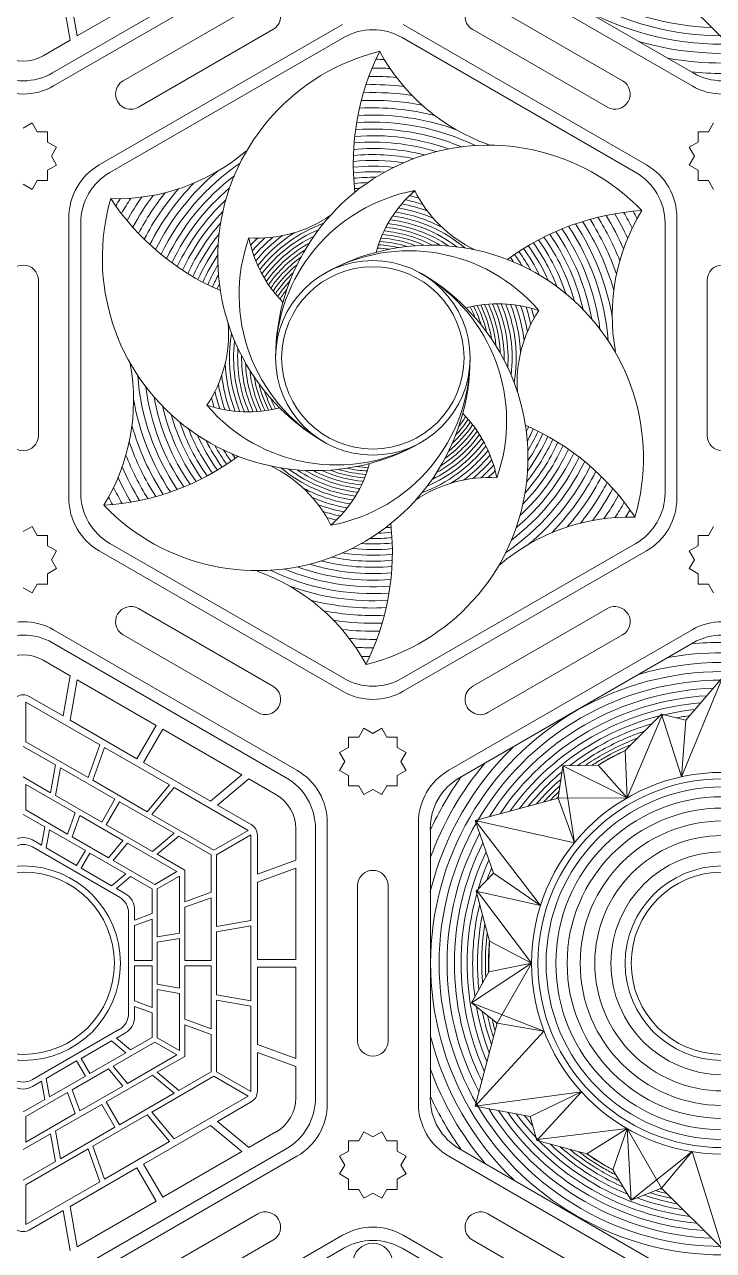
# Model space of a CAD drawing. Header units: millimetres. Extents: x -13 to 887, y 0 to 600.
# Drawn here: x 224 to 309, y 139.9 to 291.1 of the extents above; entities that cross this region are included whole.
import ezdxf

# ---------------------------------------------------------------- set-up
doc = ezdxf.new("R2010")
doc.units = ezdxf.units.MM
for name, color, linetype, lineweight, true_color in [('Cut_First', 1, 'Continuous', 20, 0xff0000), ('Cut_Second', 1, 'Continuous', 20, 0xff0000), ('Vector Engrave', 5, 'Continuous', 0, 0x0000ff)]:
    doc.layers.add(name, color=color, linetype=linetype, lineweight=lineweight, true_color=true_color)

msp = doc.modelspace()

# ---------------------------------------------------------------- linework, layer by layer
at = {"layer": 'Cut_First'}
for p, q in [((227.62, 283.56), (257.62, 300.88)), ((276.37, 300.88), (306.38, 283.56)), ((263.25, 291.14), (233.25, 273.82)), ((300.75, 273.82), (270.75, 291.14)), ((229.5, 267.32), (229.5, 232.68)), ((304.5, 232.68), (304.5, 267.32)), ((233.25, 226.18), (263.25, 208.86)), ((270.75, 208.86), (300.75, 226.18)), ((257.62, 199.12), (227.62, 216.44)), ((306.38, 216.44), (276.37, 199.12)), ((261.38, 157.98), (261.38, 192.63)), ((272.62, 192.63), (272.62, 157.98)), ((227.62, 134.17), (257.62, 151.49)), ((276.37, 151.49), (306.38, 134.17)), ((263.25, 141.75), (233.25, 124.43)), ((300.75, 124.43), (270.75, 141.75))]:
    msp.add_line(p, q, dxfattribs=at)
for centre in [(267, 250), (223.87, 175.31), (310.12, 175.31)]:
    msp.add_circle(centre, 11.25, dxfattribs=at)
for centre, start, end in [((223.87, 290.05), 240, 300), ((310.12, 290.05), 240, 300), ((237, 267.32), 120, 180), ((297, 267.32), 0, 60), ((237, 232.68), 180, 240), ((297, 232.68), 300, 0), ((223.87, 209.95), 60, 120), ((310.12, 209.95), 60, 120), ((267, 215.36), 240, 300), ((253.88, 192.63), 0, 60), ((280.12, 192.63), 120, 180), ((253.88, 157.98), 300, 0), ((280.12, 157.98), 180, 240), ((267, 135.25), 60, 120)]:
    msp.add_arc(centre, 7.5, start, end, dxfattribs=at)
at = {"layer": 'Cut_Second'}
for p, q in [((236.2, 284.18), (252.8, 293.76)), ((281.2, 293.76), (297.8, 284.18)), ((254.68, 290.52), (238.07, 280.93)), ((295.93, 280.93), (279.32, 290.52)), ((224.97, 279), (223.87, 278.36)), ((225.61, 277.9), (224.97, 279)), ((309.03, 279), (308.39, 277.9)), ((226.88, 277.9), (225.61, 277.9)), ((226.88, 276.63), (226.88, 277.9)), ((308.39, 277.9), (307.12, 277.9)), ((307.12, 277.9), (307.12, 276.63)), ((227.97, 276), (226.88, 276.63)), ((227.34, 274.9), (227.97, 276)), ((307.12, 276.63), (306.03, 276)), ((306.03, 276), (306.66, 274.9)), ((226.88, 273.17), (227.97, 273.8)), ((227.97, 273.8), (227.34, 274.9)), ((306.66, 274.9), (306.03, 273.8)), ((306.03, 273.8), (307.12, 273.17)), ((226.88, 271.9), (226.88, 273.17)), ((307.12, 273.17), (307.12, 271.9)), ((223.87, 271.43), (224.97, 270.8)), ((224.97, 270.8), (225.61, 271.9)), ((225.61, 271.9), (226.88, 271.9)), ((307.12, 271.9), (308.39, 271.9)), ((308.39, 271.9), (309.03, 270.8)), ((225.75, 259.58), (225.75, 240.42)), ((308.25, 240.42), (308.25, 259.58)), ((224.97, 229.2), (223.87, 228.57)), ((225.61, 228.1), (224.97, 229.2)), ((309.03, 229.2), (308.39, 228.1)), ((226.88, 228.1), (225.61, 228.1)), ((226.88, 226.83), (226.88, 228.1)), ((308.39, 228.1), (307.12, 228.1)), ((307.12, 228.1), (307.12, 226.83)), ((227.97, 226.2), (226.88, 226.83)), ((227.34, 225.1), (227.97, 226.2)), ((307.12, 226.83), (306.03, 226.2)), ((306.03, 226.2), (306.66, 225.1)), ((226.88, 223.37), (227.97, 224)), ((227.97, 224), (227.34, 225.1)), ((306.66, 225.1), (306.03, 224)), ((306.03, 224), (307.12, 223.37)), ((226.88, 222.1), (226.88, 223.37)), ((307.12, 223.37), (307.12, 222.1)), ((223.87, 221.64), (224.97, 221)), ((224.97, 221), (225.61, 222.1)), ((225.61, 222.1), (226.88, 222.1)), ((307.12, 222.1), (308.39, 222.1)), ((308.39, 222.1), (309.03, 221)), ((238.07, 219.07), (254.68, 209.48)), ((279.32, 209.48), (295.93, 219.07)), ((252.8, 206.24), (236.2, 215.82)), ((297.8, 215.82), (281.2, 206.24)), ((265.9, 204.3), (265.27, 203.2)), ((267, 203.67), (265.9, 204.3)), ((268.1, 204.3), (267, 203.67)), ((268.73, 203.2), (268.1, 204.3)), ((265.27, 203.2), (264, 203.2)), ((264, 203.2), (264, 201.94)), ((270, 203.2), (268.73, 203.2)), ((270, 201.94), (270, 203.2)), ((264, 201.94), (262.9, 201.3)), ((262.9, 201.3), (263.54, 200.2)), ((271.1, 201.3), (270, 201.94)), ((270.46, 200.2), (271.1, 201.3)), ((263.54, 200.2), (262.9, 199.11)), ((271.1, 199.11), (270.46, 200.2)), ((262.9, 199.11), (264, 198.47)), ((264, 198.47), (264, 197.2)), ((270, 198.47), (271.1, 199.11)), ((270, 197.2), (270, 198.47)), ((264, 197.2), (265.27, 197.2)), ((265.27, 197.2), (265.9, 196.11)), ((265.9, 196.11), (267, 196.74)), ((267, 196.74), (268.1, 196.11)), ((268.1, 196.11), (268.73, 197.2)), ((268.73, 197.2), (270, 197.2)), ((265.12, 165.72), (265.12, 184.89)), ((268.88, 184.89), (268.88, 165.72)), ((265.9, 154.51), (265.27, 153.41)), ((267, 153.87), (265.9, 154.51)), ((268.1, 154.51), (267, 153.87)), ((268.73, 153.41), (268.1, 154.51)), ((265.27, 153.41), (264, 153.41)), ((264, 153.41), (264, 152.14)), ((270, 153.41), (268.73, 153.41)), ((270, 152.14), (270, 153.41)), ((264, 152.14), (262.9, 151.51)), ((262.9, 151.51), (263.54, 150.41)), ((271.1, 151.51), (270, 152.14)), ((270.46, 150.41), (271.1, 151.51)), ((263.54, 150.41), (262.9, 149.31)), ((271.1, 149.31), (270.46, 150.41)), ((262.9, 149.31), (264, 148.68)), ((264, 148.68), (264, 147.41)), ((270, 148.68), (271.1, 149.31)), ((270, 147.41), (270, 148.68)), ((264, 147.41), (265.27, 147.41)), ((265.27, 147.41), (265.9, 146.31)), ((265.9, 146.31), (267, 146.94)), ((267, 146.94), (268.1, 146.31)), ((268.1, 146.31), (268.73, 147.41)), ((268.73, 147.41), (270, 147.41)), ((236.2, 134.79), (252.8, 144.37)), ((281.2, 144.37), (297.8, 134.79)), ((254.68, 141.13), (238.07, 131.54)), ((295.93, 131.54), (279.32, 141.13))]:
    msp.add_line(p, q, dxfattribs=at)
for centre, start, end in [((253.74, 292.14), 300, 120), ((280.26, 292.14), 60, 240), ((237.14, 282.56), 120, 300), ((296.86, 282.56), 240, 60), ((223.87, 259.58), 0, 180), ((310.12, 259.58), 0, 180), ((223.87, 240.42), 180, 0), ((310.12, 240.42), 180, 0), ((237.14, 217.44), 60, 240), ((296.86, 217.44), 300, 120), ((253.74, 207.86), 240, 60), ((280.26, 207.86), 120, 300), ((267, 184.89), 0, 180), ((267, 165.72), 180, 0), ((253.74, 142.75), 300, 120), ((280.26, 142.75), 60, 240)]:
    msp.add_arc(centre, 1.88, start, end, dxfattribs=at)
at = {"layer": 'Vector Engrave'}
for p, q in [((256.31, 301.81), (227.48, 285.16)), ((306.52, 285.16), (277.69, 301.81)), ((310.12, 289.44), (302.62, 296.94)), ((230.52, 289.72), (240.27, 295.35)), ((228.78, 294.18), (229.65, 289.22)), ((229.65, 294.68), (230.52, 289.72)), ((226.31, 287.29), (229.65, 289.22)), ((234.56, 272.89), (263.4, 289.53)), ((270.6, 289.53), (299.44, 272.89)), ((230.96, 233.35), (230.96, 266.65)), ((303.04, 266.65), (303.04, 233.35)), ((263.4, 210.47), (234.56, 227.11)), ((299.44, 227.11), (270.6, 210.47)), ((227.48, 214.84), (256.31, 198.19)), ((277.69, 198.19), (306.52, 214.84)), ((229.65, 210.78), (226.31, 212.71)), ((228.78, 205.82), (229.65, 210.78)), ((229.65, 205.32), (230.52, 210.28)), ((240.27, 204.65), (230.52, 210.28)), ((310.12, 210.56), (305.09, 198.31)), ((310.12, 210.56), (305.62, 205.31)), ((233.34, 202.26), (224.2, 207.54)), ((224.2, 202.64), (224.2, 207.54)), ((228.78, 205.82), (224.62, 208.22)), ((302.62, 206.06), (298.12, 201.56)), ((302.67, 205.9), (298.35, 195.7)), ((305.62, 205.31), (302.62, 206.06)), ((305.09, 198.31), (302.62, 206.06)), ((237.9, 200.55), (229.65, 205.32)), ((237.9, 200.55), (240.27, 204.65)), ((305.62, 205.31), (305.09, 198.31)), ((238.72, 200.08), (241.09, 204.18)), ((250.84, 198.55), (241.09, 204.18)), ((227.86, 199.77), (223.87, 202.07)), ((231.87, 198.21), (224.2, 202.64)), ((231.87, 198.21), (233.34, 202.26)), ((232.44, 197.88), (233.91, 201.93)), ((241.92, 197.31), (233.91, 201.93)), ((298.12, 201.56), (295.71, 200.28)), ((298.12, 201.56), (298.35, 195.7)), ((227.25, 196.35), (227.86, 199.77)), ((246.98, 195.31), (238.72, 200.08)), ((290.42, 199.67), (294.79, 199.75)), ((294.79, 199.75), (295.71, 200.28)), ((294.79, 199.75), (298.35, 195.7)), ((227.25, 196.35), (223.87, 198.3)), ((227.86, 196), (228.46, 199.43)), ((235.18, 195.54), (228.46, 199.43)), ((246.98, 195.31), (250.84, 198.55)), ((289.84, 195.68), (290.42, 199.67)), ((290.42, 199.67), (291.86, 190.18)), ((298.35, 195.7), (290.42, 199.67)), ((230.28, 193.85), (224.19, 197.37)), ((224.19, 194.22), (224.19, 197.37)), ((239.14, 194.01), (232.44, 197.88)), ((239.14, 194.01), (241.92, 197.31)), ((239.72, 193.68), (242.49, 196.98)), ((251.63, 191.7), (242.49, 196.98)), ((247.85, 194.81), (251.71, 198.05)), ((255.05, 196.12), (251.71, 198.05)), ((233.55, 192.72), (227.86, 196)), ((233.55, 192.72), (235.18, 195.54)), ((234.12, 192.39), (235.75, 195.22)), ((242.47, 191.34), (235.75, 195.22)), ((279.6, 192.93), (289.84, 195.68)), ((289.84, 195.68), (298.35, 195.7)), ((291.86, 190.18), (289.84, 195.68)), ((223.87, 193.65), (226.52, 192.12)), ((229.33, 191.25), (224.19, 194.22)), ((229.33, 191.25), (230.28, 193.85)), ((247.38, 189.25), (239.72, 193.68)), ((252, 192.41), (247.85, 194.81)), ((226.12, 189.87), (226.52, 192.12)), ((229.9, 190.92), (230.85, 193.52)), ((236.16, 190.45), (230.85, 193.52)), ((239.81, 189.1), (234.12, 192.39)), ((279.6, 192.93), (281.89, 186.41)), ((279.6, 192.93), (291.86, 190.18)), ((279.6, 192.93), (287.68, 182.45)), ((226.71, 189.53), (227.1, 191.79)), ((231.54, 189.23), (227.1, 191.79)), ((234.38, 188.33), (229.9, 190.92)), ((239.81, 189.1), (242.47, 191.34)), ((240.41, 188.75), (243.07, 190.99)), ((247.06, 188.69), (243.07, 190.99)), ((247.38, 189.25), (251.63, 191.7)), ((247.71, 188.69), (251.95, 191.14)), ((251.95, 180.59), (251.95, 191.14)), ((252.75, 186.32), (252.75, 191.11)), ((257.49, 188.04), (257.49, 191.9)), ((259.91, 191.95), (259.91, 158.66)), ((274.09, 158.66), (274.09, 191.95)), ((226.12, 189.87), (225, 190.52)), ((235.74, 183.45), (225, 189.66)), ((230.46, 187.36), (226.71, 189.53)), ((230.46, 187.36), (231.54, 189.23)), ((234.38, 188.33), (236.16, 190.45)), ((234.95, 188), (236.73, 190.13)), ((242.83, 186.61), (236.73, 190.13)), ((231.02, 187.04), (232.1, 188.9)), ((236.53, 186.34), (232.1, 188.9)), ((240.1, 185.03), (234.95, 188)), ((243.79, 186.8), (240.41, 188.75)), ((247.06, 184.09), (247.06, 188.69)), ((247.71, 179.84), (247.71, 188.69)), ((252.75, 186.32), (257.49, 188.04)), ((234.78, 184.87), (231.02, 187.04)), ((234.78, 184.87), (236.53, 186.34)), ((240.1, 185.03), (242.83, 186.61)), ((240.41, 184.49), (243.14, 186.07)), ((243.14, 179.03), (243.14, 186.07)), ((243.79, 182.9), (243.79, 186.8)), ((252.75, 185.31), (257.49, 187.04)), ((257.49, 175.78), (257.49, 187.04)), ((281.89, 186.41), (279.74, 184.19)), ((281.89, 186.41), (287.68, 182.45)), ((235.37, 184.53), (237.12, 186)), ((239.76, 184.48), (237.12, 186)), ((252.75, 175.78), (252.75, 185.31)), ((236.48, 183.88), (235.37, 184.53)), ((239.76, 184.48), (239.76, 181.43)), ((240.41, 178.55), (240.41, 184.49)), ((243.79, 182.9), (247.06, 184.09)), ((243.79, 182.21), (247.06, 183.4)), ((247.06, 175.63), (247.06, 183.4)), ((279.74, 184.19), (281.39, 178.04)), ((287.68, 182.45), (279.74, 184.19)), ((279.9, 184.15), (286.57, 175.31)), ((237.61, 180.64), (237.61, 181.94)), ((243.79, 175.63), (243.79, 182.21)), ((236.87, 169.1), (236.87, 181.51)), ((237.61, 180.64), (239.76, 181.43)), ((237.61, 179.96), (239.76, 180.75)), ((239.76, 175.63), (239.76, 180.75)), ((247.71, 179.84), (251.95, 180.59)), ((237.61, 175.63), (237.61, 179.96)), ((240.41, 178.55), (243.14, 179.03)), ((247.71, 179.18), (251.95, 179.93)), ((247.71, 171.43), (247.71, 179.18)), ((251.95, 170.69), (251.95, 179.93)), ((240.41, 177.89), (243.14, 178.37)), ((240.41, 172.72), (240.41, 177.89)), ((243.14, 172.24), (243.14, 178.37)), ((281.39, 178.04), (281.29, 175.31)), ((281.39, 178.04), (286.57, 175.31)), ((237.61, 175.63), (239.76, 175.63)), ((243.79, 175.63), (247.06, 175.63)), ((252.75, 175.78), (257.49, 175.78)), ((237.61, 170.65), (237.61, 174.98)), ((237.61, 174.98), (239.76, 174.98)), ((239.76, 169.86), (239.76, 174.98)), ((243.79, 168.4), (243.79, 174.98)), ((243.79, 174.98), (247.06, 174.98)), ((247.06, 167.22), (247.06, 174.98)), ((252.75, 165.3), (252.75, 174.83)), ((252.75, 174.83), (257.49, 174.83)), ((257.49, 163.57), (257.49, 174.83)), ((286.57, 175.31), (279.17, 170.42)), ((279.17, 170.42), (281.29, 174.25)), ((281.29, 174.25), (281.29, 175.31)), ((281.29, 174.25), (286.57, 175.31)), ((282.34, 167.93), (286.57, 175.31)), ((240.41, 172.72), (243.14, 172.24)), ((240.41, 166.12), (240.41, 172.06)), ((240.41, 172.06), (243.14, 171.58)), ((243.14, 164.54), (243.14, 171.58)), ((247.71, 171.43), (251.95, 170.69)), ((237.61, 170.65), (239.76, 169.86)), ((237.61, 168.67), (237.61, 169.97)), ((237.61, 169.97), (239.76, 169.18)), ((247.71, 161.92), (247.71, 170.77)), ((247.71, 170.77), (251.95, 170.02)), ((251.95, 159.47), (251.95, 170.02)), ((282.34, 167.93), (279.17, 170.42)), ((279.17, 170.42), (288.11, 166.93)), ((239.76, 166.13), (239.76, 169.18)), ((243.79, 168.4), (247.06, 167.22)), ((279.6, 157.68), (282.34, 167.93)), ((288.11, 166.93), (282.34, 167.93)), ((225, 160.95), (235.74, 167.16)), ((235.37, 166.08), (236.48, 166.73)), ((243.79, 163.81), (243.79, 167.71)), ((243.79, 167.71), (247.06, 166.52)), ((247.06, 161.92), (247.06, 166.52)), ((279.6, 157.68), (288.11, 166.93)), ((231.02, 163.57), (234.78, 165.74)), ((234.78, 165.74), (236.53, 164.27)), ((234.95, 162.61), (240.1, 165.58)), ((235.37, 166.08), (237.12, 164.61)), ((239.76, 166.13), (237.12, 164.61)), ((240.1, 165.58), (242.83, 164)), ((240.41, 166.12), (243.14, 164.54)), ((252.75, 165.3), (257.49, 163.57)), ((231.02, 163.57), (232.1, 161.71)), ((232.1, 161.71), (236.53, 164.27)), ((236.73, 160.48), (242.83, 164)), ((240.41, 161.86), (243.79, 163.81)), ((252.75, 159.5), (252.75, 164.29)), ((252.75, 164.29), (257.49, 162.57)), ((226.71, 161.08), (230.46, 163.25)), ((229.9, 159.69), (234.38, 162.28)), ((230.46, 163.25), (231.54, 161.38)), ((234.38, 162.28), (236.16, 160.16)), ((234.95, 162.61), (236.73, 160.48)), ((243.07, 159.62), (247.06, 161.92)), ((247.71, 161.92), (251.95, 159.47)), ((257.49, 158.71), (257.49, 162.57)), ((225, 160.1), (226.12, 160.74)), ((226.12, 160.74), (226.52, 158.49)), ((226.71, 161.08), (227.1, 158.83)), ((227.1, 158.83), (231.54, 161.38)), ((234.12, 158.22), (239.81, 161.51)), ((239.72, 156.93), (247.38, 161.36)), ((239.81, 161.51), (242.47, 159.27)), ((240.41, 161.86), (243.07, 159.62)), ((247.38, 161.36), (251.63, 158.91)), ((224.19, 156.39), (229.33, 159.36)), ((229.33, 159.36), (230.28, 156.76)), ((229.9, 159.69), (230.85, 157.09)), ((230.85, 157.09), (236.16, 160.16)), ((235.75, 155.39), (242.47, 159.27)), ((242.49, 153.63), (251.63, 158.91)), ((279.6, 157.68), (292.72, 159.44)), ((286.39, 156.41), (292.72, 159.44)), ((292.72, 159.44), (287.24, 153.44)), ((223.87, 156.96), (226.52, 158.49)), ((227.86, 154.61), (233.55, 157.89)), ((233.55, 157.89), (235.18, 155.07)), ((234.12, 158.22), (235.75, 155.39)), ((247.85, 155.8), (252, 158.2)), ((279.6, 157.68), (286.39, 156.41)), ((224.19, 153.24), (230.28, 156.76)), ((224.19, 156.39), (224.19, 153.24)), ((232.44, 152.73), (239.14, 156.6)), ((239.14, 156.6), (241.92, 153.3)), ((239.72, 156.93), (242.49, 153.63)), ((286.39, 156.41), (287.24, 153.44)), ((227.86, 154.61), (228.46, 151.18)), ((228.46, 151.18), (235.18, 155.07)), ((238.72, 150.53), (246.98, 155.3)), ((246.98, 155.3), (250.84, 152.06)), ((247.85, 155.8), (251.71, 152.56)), ((251.71, 152.56), (255.05, 154.49)), ((287.36, 153.56), (298.35, 154.91)), ((293.39, 151.79), (298.35, 154.91)), ((296.62, 149.81), (298.35, 154.91)), ((302.62, 147.56), (298.35, 154.91)), ((298.35, 154.91), (298.88, 146.06)), ((223.87, 152.31), (227.25, 154.26)), ((227.25, 154.26), (227.86, 150.84)), ((233.91, 148.68), (241.92, 153.3)), ((287.24, 153.44), (293.39, 151.79)), ((224.2, 147.97), (231.87, 152.4)), ((256.31, 152.42), (227.48, 135.77)), ((231.87, 152.4), (233.34, 148.35)), ((232.44, 152.73), (233.91, 148.68)), ((241.09, 146.43), (250.84, 152.06)), ((306.52, 135.77), (277.69, 152.42)), ((293.39, 151.79), (295.71, 150.33)), ((298.88, 146.06), (306.38, 152.06)), ((306.38, 152.06), (302.62, 147.56)), ((310.12, 140.06), (306.38, 152.06)), ((223.87, 148.54), (227.86, 150.84)), ((229.65, 145.29), (237.9, 150.06)), ((237.9, 150.06), (240.27, 145.96)), ((238.72, 150.53), (241.09, 146.43)), ((296.62, 149.81), (295.71, 150.33)), ((298.88, 146.06), (296.62, 149.81)), ((224.2, 143.07), (233.34, 148.35)), ((224.2, 147.97), (224.2, 143.07)), ((302.62, 147.56), (298.88, 146.06)), ((310.12, 140.06), (302.62, 147.56)), ((229.65, 145.29), (230.52, 140.33)), ((230.52, 140.33), (240.27, 145.96)), ((224.62, 142.39), (228.78, 144.79)), ((228.78, 144.79), (229.65, 139.83)), ((234.56, 123.5), (263.4, 140.14)), ((270.6, 140.14), (299.44, 123.5))]:
    msp.add_line(p, q, dxfattribs=at)
for centre, radius in [((267, 250), 12), ((310.12, 175.31), 23.55), ((310.12, 175.31), 22.75), ((310.12, 175.31), 21.75), ((310.12, 175.31), 20.55), ((310.12, 175.31), 19.15), ((310.12, 175.31), 17.55), ((310.12, 175.31), 15.75), ((310.12, 175.31), 13.75), ((223.87, 175.31), 12), ((310.12, 175.31), 12), ((266.99, 138.31), 2.45)]:
    msp.add_circle(centre, radius, dxfattribs=at)
for centre, radius, start, end in [((310.12, 324.69), 33.96, 240, 267.7852), ((310.12, 324.69), 35.99, 240, 300), ((310.12, 324.69), 34.94, 240, 300), ((267, 283.29), 7.21, 60, 120), ((310.12, 324.69), 37.11, 253.8118, 286.1882), ((274.12, 262.34), 26.25, 103.8309, 240), ((295.76, 273.95), 31.17, 153.5506, 186.4514), ((289.5, 299.5), 24.6, 208.3262, 250.4633), ((223.87, 291.51), 4.88, 240, 300), ((267, 250), 36.85, 87.7828, 89.4072), ((310.12, 324.69), 38.31, 259.8357, 280.1643), ((223.87, 291.4), 7.21, 240, 300), ((267, 250), 34.73, 85.1686, 90.8061), ((267, 250), 35.77, 86.5799, 90.1309), ((310.12, 324.69), 39.59, 264.443, 275.557), ((310.12, 291.4), 7.21, 240, 300), ((267, 250), 33.72, 83.4998, 91.4348), ((267, 250), 31.78, 78.9961, 92.5596), ((267, 250), 32.74, 81.4926, 92.0187), ((267, 250), 29.96, 69.7923, 93.5178), ((267, 250), 30.86, 75.6536, 93.0589), ((267, 250), 29.09, 64.2555, 93.9375), ((267, 250), 27.42, 70.119, 94.6632), ((267, 250), 28.24, 67.2293, 94.319), ((235.38, 294.24), 24.6, 268.3262, 310.4633), ((281.25, 250), 26.25, 43.8309, 180), ((267, 250), 25.84, 75.7019, 95.2428), ((267, 250), 26.62, 72.939, 94.9709), ((267, 250), 29.09, 124.2555, 153.9375), ((267, 250), 24.36, 81.0989, 95.6813), ((267, 250), 25.09, 78.4186, 95.4794), ((238.17, 266.65), 7.21, 120, 180), ((267, 250), 29.96, 129.7923, 153.5178), ((267, 250), 28.24, 127.2293, 154.319), ((267, 250), 23.65, 83.752, 95.8488), ((267, 250), 22.96, 86.3862, 95.9824), ((267, 250), 22.29, 89.0096, 96.0824), ((295.83, 266.65), 7.21, 0, 60), ((267, 250), 31.78, 138.9961, 152.5596), ((267, 250), 30.86, 135.6536, 153.0589), ((267, 250), 27.42, 130.119, 154.6632), ((267, 250), 21.64, 91.63, 96.1488), ((267, 250), 21.01, 94.2553, 96.1819), ((259.88, 262.34), 26.25, 163.8309, 300), ((260.64, 286.88), 31.17, 213.5506, 246.4514), ((267, 250), 36.85, 147.7828, 149.4072), ((267, 250), 35.77, 146.5799, 150.1309), ((267, 250), 34.73, 145.1686, 150.8061), ((267, 250), 33.72, 143.4998, 151.4348), ((267, 250), 32.74, 141.4926, 152.0187), ((267, 250), 26.62, 132.939, 154.9709), ((276, 250), 21, 100.4872, 180), ((282.5, 258.85), 15.67, 131.189, 164.5431), ((267, 250), 19.91, 71.9664, 78.4061), ((267, 250), 20.51, 73.9076, 77.3487), ((267, 250), 21.13, 75.5402, 76.8854), ((286.5, 277.75), 15.99, 206.3715, 244.3995), ((267, 250), 25.84, 135.7019, 155.2428), ((267, 250), 18.22, 61.9253, 81.2313), ((267, 250), 18.77, 66.5321, 80.3438), ((267, 250), 19.33, 69.5948, 79.4031), ((302.12, 237.07), 31.17, 93.5506, 126.4514), ((321.12, 255.26), 24.6, 148.3262, 190.4633), ((267, 250), 34.73, 25.1686, 30.8061), ((267, 250), 35.77, 26.5799, 30.1309), ((267, 250), 36.85, 27.7828, 29.4072), ((267, 250), 25.09, 138.4186, 155.4794), ((252.72, 280.76), 15.99, 266.3715, 304.3995), ((267, 250), 17.69, 110.0644, 142.0687), ((267, 250), 16.68, 55.9388, 83.603), ((267, 250), 17.18, 52.959, 82.8585), ((267, 250), 17.69, 50.0644, 82.0687), ((267, 250), 29.09, 4.2555, 33.9375), ((267, 250), 29.96, 9.7923, 33.5178), ((267, 250), 30.86, 15.6536, 33.0589), ((267, 250), 31.78, 18.9961, 32.5596), ((267, 250), 32.74, 21.4926, 32.0187), ((267, 250), 33.72, 23.4998, 31.4348), ((267, 250), 24.36, 141.0989, 155.6813), ((271.5, 257.79), 21, 160.4872, 240), ((267.08, 267.85), 15.67, 191.189, 224.5431), ((267, 250), 20.51, 133.9076, 137.3487), ((267, 250), 19.91, 131.9664, 138.4061), ((267, 250), 19.33, 129.5948, 139.4031), ((267, 250), 18.77, 126.5321, 140.3438), ((267, 250), 18.22, 121.9253, 141.2313), ((267, 250), 17.18, 112.959, 142.8585), ((267, 250), 16.68, 115.9388, 143.603), ((267, 250), 14.82, 69.124, 86.1663), ((267, 250), 15.26, 65.5831, 85.5843), ((267, 250), 15.72, 62.2269, 84.9642), ((267, 250), 16.19, 59.021, 84.3043), ((267, 250), 25.84, 15.7019, 35.2428), ((267, 250), 26.62, 12.939, 34.9709), ((267, 250), 27.42, 10.119, 34.6632), ((267, 250), 28.24, 7.2293, 34.319), ((267, 250), 23.65, 143.752, 155.8488), ((267, 250), 16.19, 119.021, 144.3043), ((267, 250), 15.72, 122.2269, 144.9642), ((274.12, 237.66), 26.25, 343.8309, 120), ((267, 250), 13.56, 81.429, 87.6953), ((267, 250), 13.97, 76.9647, 87.2206), ((267, 250), 14.39, 72.896, 86.7113), ((267, 250), 18.22, 47.2403, 47.883), ((267, 250), 22.96, 26.3862, 35.9824), ((267, 250), 23.65, 23.752, 35.8488), ((267, 250), 24.36, 21.0989, 35.6813), ((267, 250), 25.09, 18.4186, 35.4794), ((267, 250), 22.96, 146.3862, 155.9824), ((267, 250), 15.26, 125.5831, 145.5843), ((271.5, 242.21), 21, 40.4872, 120), ((267, 250), 21.01, 34.2553, 36.1819), ((267, 250), 21.64, 31.63, 36.1488), ((267, 250), 22.29, 29.0096, 36.0824), ((267, 250), 22.29, 149.0096, 156.0824), ((267, 250), 21.64, 151.63, 156.1488), ((267, 250), 14.82, 129.124, 146.1663), ((267, 250), 14.39, 132.896, 146.7113), ((259.88, 237.66), 26.25, 283.8309, 60), ((262.5, 242.21), 21, 340.4872, 60), ((267, 250), 21.01, 154.2553, 156.1819), ((267, 250), 13.97, 136.9647, 147.2206), ((267, 250), 13.56, 141.429, 147.6953), ((282.42, 241), 15.67, 71.189, 104.5431), ((267, 250), 13.56, 21.429, 27.6953), ((267, 250), 13.97, 16.9647, 27.2206), ((267, 250), 14.39, 12.896, 26.7113), ((267, 250), 14.82, 9.124, 26.1663), ((267, 250), 15.26, 5.5831, 25.5843), ((267, 250), 15.72, 2.2269, 24.9642), ((267, 250), 16.19, 359.021, 24.3043), ((267, 250), 16.68, 355.9388, 23.603), ((267, 250), 17.18, 352.959, 22.8585), ((267, 250), 17.69, 350.0644, 22.0687), ((267, 250), 18.22, 1.9253, 21.2313), ((267, 250), 18.77, 6.5321, 20.3438), ((300.78, 246.99), 15.99, 146.3715, 184.3995), ((267, 250), 19.33, 9.5948, 19.4031), ((267, 250), 19.91, 11.9664, 18.4061), ((267, 250), 20.51, 13.9076, 17.3487), ((233.22, 253.01), 15.99, 326.3715, 4.3995), ((267, 250), 17.69, 170.0644, 202.0687), ((267, 250), 17.18, 172.959, 202.8585), ((267, 250), 16.68, 175.9388, 203.603), ((252.75, 250), 26.25, 223.8309, 0), ((267, 250), 16.19, 179.021, 204.3043), ((258, 250), 21, 280.4872, 0), ((212.88, 244.74), 24.6, 328.3262, 10.4633), ((267, 250), 18.22, 181.9253, 201.2313), ((267, 250), 15.72, 182.2269, 204.9642), ((267, 250), 15.26, 185.5831, 205.5843), ((267, 250), 29.09, 184.2555, 213.9375), ((267, 250), 19.33, 189.5948, 199.4031), ((267, 250), 18.77, 186.5321, 200.3438), ((267, 250), 14.82, 189.124, 206.1663), ((267, 250), 14.39, 192.896, 206.7113), ((267, 250), 28.24, 187.2293, 214.319), ((267, 250), 27.42, 190.119, 214.6632), ((267, 250), 20.51, 193.9076, 197.3487), ((267, 250), 19.91, 191.9664, 198.4061), ((267, 250), 13.97, 196.9647, 207.2206), ((267, 250), 29.96, 189.7923, 213.5178), ((267, 250), 26.62, 192.939, 214.9709), ((262.5, 257.79), 21, 220.4872, 300), ((251.58, 259), 15.67, 251.189, 284.5431), ((267, 250), 13.56, 201.429, 207.6953), ((267, 250), 25.84, 195.7019, 215.2428), ((267, 250), 25.09, 198.4186, 215.4794), ((267, 250), 14.39, 312.896, 326.7113), ((267, 250), 13.97, 316.9647, 327.2206), ((267, 250), 13.56, 321.429, 327.6953), ((266.92, 232.15), 15.67, 11.189, 44.5431), ((267, 250), 30.86, 195.6536, 213.0589), ((267, 250), 24.36, 201.0989, 215.6813), ((267, 250), 16.19, 299.021, 324.3043), ((267, 250), 15.72, 302.2269, 324.9642), ((267, 250), 15.26, 305.5831, 325.5843), ((267, 250), 14.82, 309.124, 326.1663), ((273.36, 213.12), 31.17, 33.5506, 66.4514), ((267, 250), 21.01, 334.2553, 336.1819), ((267, 250), 21.64, 331.63, 336.1488), ((267, 250), 22.29, 329.0096, 336.0824), ((267, 250), 22.96, 326.3862, 335.9824), ((267, 250), 31.78, 198.9961, 212.5596), ((267, 250), 23.65, 203.752, 215.8488), ((267, 250), 22.96, 206.3862, 215.9824), ((267, 250), 22.29, 209.0096, 216.0824), ((267, 250), 17.69, 290.0644, 322.0687), ((267, 250), 17.18, 292.959, 322.8585), ((267, 250), 16.68, 295.9388, 323.603), ((267, 250), 25.84, 315.7019, 335.2428), ((267, 250), 25.09, 318.4186, 335.4794), ((267, 250), 24.36, 321.0989, 335.6813), ((267, 250), 23.65, 323.752, 335.8488), ((231.88, 262.93), 31.17, 273.5506, 306.4514), ((267, 250), 32.74, 201.4926, 212.0187), ((267, 250), 21.64, 211.63, 216.1488), ((267, 250), 21.01, 214.2553, 216.1819), ((267, 250), 18.22, 301.9253, 321.2313), ((267, 250), 18.77, 306.5321, 320.3438), ((267, 250), 28.24, 307.2293, 334.319), ((267, 250), 27.42, 310.119, 334.6632), ((267, 250), 26.62, 312.939, 334.9709), ((267, 250), 33.72, 203.4998, 211.4348), ((247.5, 222.25), 15.99, 26.3715, 64.3995), ((267, 250), 17.69, 230.0644, 262.0687), ((267, 250), 17.18, 232.959, 262.8585), ((267, 250), 16.68, 235.9388, 263.603), ((267, 250), 16.19, 239.021, 264.3043), ((267, 250), 15.72, 242.2269, 264.9642), ((267, 250), 15.26, 245.5831, 265.5843), ((267, 250), 14.82, 249.124, 266.1663), ((251.5, 241.15), 15.67, 311.189, 344.5431), ((267, 250), 14.39, 252.896, 266.7113), ((267, 250), 13.97, 256.9647, 267.2206), ((267, 250), 13.56, 261.429, 267.6953), ((267, 250), 19.33, 309.5948, 319.4031), ((267, 250), 19.91, 311.9664, 318.4061), ((267, 250), 20.51, 313.9076, 317.3487), ((267, 250), 29.09, 304.2555, 333.9375), ((267, 250), 29.96, 309.7923, 333.5178), ((267, 250), 30.86, 315.6536, 333.0589), ((267, 250), 34.73, 205.1686, 210.8061), ((281.28, 219.24), 15.99, 86.3715, 124.3995), ((267, 250), 31.78, 318.9961, 332.5596), ((267, 250), 32.74, 321.4926, 332.0187), ((238.17, 233.35), 7.21, 180, 240), ((267, 250), 35.77, 206.5799, 210.1309), ((267, 250), 18.22, 241.9253, 261.2313), ((267, 250), 33.72, 323.4998, 331.4348), ((267, 250), 34.73, 325.1686, 330.8061), ((295.83, 233.35), 7.21, 300, 0), ((267, 250), 36.85, 207.7828, 209.4072), ((267, 250), 18.77, 246.5321, 260.3438), ((267, 250), 19.33, 249.5948, 259.4031), ((267, 250), 35.77, 326.5799, 330.1309), ((267, 250), 19.91, 251.9664, 258.4061), ((267, 250), 20.51, 253.9076, 257.3487), ((298.62, 205.76), 24.6, 88.3262, 130.4633), ((267, 250), 36.85, 327.7828, 329.4072), ((238.24, 226.05), 31.17, 333.5506, 6.4514), ((267, 250), 21.64, 271.63, 276.1488), ((267, 250), 21.01, 274.2553, 276.1819), ((267, 250), 22.96, 266.3862, 275.9824), ((267, 250), 22.29, 269.0096, 276.0824), ((267, 250), 25.09, 258.4186, 275.4794), ((267, 250), 24.36, 261.0989, 275.6813), ((267, 250), 23.65, 263.752, 275.8488), ((267, 250), 28.24, 247.2293, 274.319), ((267, 250), 27.42, 250.119, 274.6632), ((267, 250), 26.62, 252.939, 274.9709), ((267, 250), 25.84, 255.7019, 275.2428), ((244.5, 200.5), 24.6, 28.3262, 70.4633), ((267, 250), 29.09, 244.2555, 273.9375), ((267, 250), 29.96, 249.7923, 273.5178), ((267, 250), 30.86, 255.6536, 273.0589), ((267, 250), 31.78, 258.9961, 272.5596), ((267, 250), 32.74, 261.4926, 272.0187), ((267, 250), 33.72, 263.4998, 271.4348), ((223.87, 208.6), 7.21, 60, 120), ((267, 250), 34.73, 265.1686, 270.8061), ((310.12, 175.31), 39.59, 84.443, 95.557), ((310.12, 208.6), 7.21, 60, 120), ((223.87, 208.49), 4.88, 60, 120), ((267, 250), 35.77, 266.5799, 270.1309), ((310.12, 175.31), 38.31, 79.8357, 100.1643), ((267, 250), 36.85, 267.7828, 269.4072), ((310.12, 175.31), 37.11, 73.8118, 106.1882), ((267, 216.71), 7.21, 240, 300), ((310.12, 175.31), 35.99, 60, 120), ((310.12, 175.31), 34.94, 60, 120), ((310.12, 175.31), 33.96, 91.8883, 120), ((223.87, 206.92), 1.5, 60, 120), ((310.12, 175.31), 33.06, 93.3338, 120), ((310.12, 175.31), 32.24, 94.7639, 120), ((310.12, 175.31), 35.99, 120, 180), ((310.12, 175.31), 31.49, 96.1635, 120), ((310.12, 175.31), 30.81, 97.5156, 100.5783), ((310.12, 175.31), 34.94, 120, 180), ((310.12, 175.31), 33.96, 120, 147.7852), ((310.12, 175.31), 30.81, 106.3755, 120), ((310.12, 175.31), 33.06, 120, 146.0721), ((310.12, 175.31), 32.24, 120, 144.36), ((310.12, 175.31), 30.21, 108.5355, 120), ((310.12, 175.31), 29.69, 110.6497, 120), ((310.12, 175.31), 37.11, 133.8118, 166.1882), ((310.12, 175.31), 31.49, 120, 142.6654), ((310.12, 175.31), 30.81, 120, 127.6923), ((310.12, 175.31), 30.21, 120, 126.1389), ((310.12, 175.31), 29.24, 112.6779, 120), ((310.12, 175.31), 28.86, 114.5672, 120), ((310.12, 175.31), 38.31, 139.8357, 160.1643), ((310.12, 175.31), 29.69, 120, 124.6746), ((310.12, 175.31), 29.24, 120, 123.329), ((310.12, 175.31), 28.86, 120, 122.1347), ((252.71, 191.95), 7.21, 0, 60), ((310.12, 175.31), 39.59, 144.443, 155.557), ((281.29, 191.95), 7.21, 120, 180), ((310.12, 175.31), 30.81, 130.0281, 141.0082), ((310.12, 175.31), 30.21, 131.3183, 139.4117), ((310.12, 175.31), 29.69, 132.5202, 137.9035), ((252.61, 191.9), 4.88, 0, 60), ((310.12, 175.31), 29.24, 133.6111, 136.5144), ((310.12, 175.31), 28.86, 134.5676, 135.2784), ((251.25, 191.11), 1.5, 0, 60), ((223.87, 188.57), 2.25, 60, 120), ((310.12, 175.31), 33.96, 151.8883, 180), ((223.87, 187.71), 2.25, 60, 120), ((310.12, 175.31), 33.06, 153.3338, 180), ((310.12, 175.31), 32.24, 154.7639, 180), ((310.12, 175.31), 31.49, 156.1635, 180), ((310.12, 175.31), 30.81, 157.5156, 160.5783), ((234.62, 181.51), 2.25, 0, 60), ((235.36, 181.94), 2.25, 0, 60), ((310.12, 175.31), 30.81, 166.3755, 180), ((310.12, 175.31), 30.21, 168.5355, 180), ((310.12, 175.31), 29.69, 170.6497, 180), ((310.12, 175.31), 29.24, 172.6779, 180), ((310.12, 175.31), 28.86, 174.5672, 180), ((310.12, 175.31), 35.99, 180, 240), ((310.12, 175.31), 34.94, 180, 240), ((310.12, 175.31), 33.96, 180, 207.7852), ((310.12, 175.31), 33.06, 180, 206.0721), ((310.12, 175.31), 32.24, 180, 204.36), ((310.12, 175.31), 31.49, 180, 202.6654), ((310.12, 175.31), 30.81, 180, 187.6923), ((310.12, 175.31), 30.21, 180, 186.1389), ((310.12, 175.31), 29.69, 180, 184.6746), ((310.12, 175.31), 29.24, 180, 183.329), ((310.12, 175.31), 28.86, 180, 182.1347), ((310.12, 175.31), 30.81, 190.0281, 201.0082), ((234.62, 169.1), 2.25, 300, 0), ((235.36, 168.67), 2.25, 300, 0), ((310.12, 175.31), 30.21, 191.3183, 199.4117), ((310.12, 175.31), 29.69, 192.5202, 197.9035), ((310.12, 175.31), 29.24, 193.6111, 196.5144), ((310.12, 175.31), 28.86, 194.5676, 195.2784), ((310.12, 175.31), 37.11, 193.8118, 226.1882), ((310.12, 175.31), 38.31, 199.8357, 220.1643), ((223.87, 162.9), 2.25, 240, 300), ((223.87, 162.04), 2.25, 240, 300), ((251.25, 159.5), 1.5, 300, 0), ((310.12, 175.31), 39.59, 204.443, 215.557), ((252.61, 158.71), 4.88, 300, 0), ((252.71, 158.66), 7.21, 300, 0), ((281.29, 158.66), 7.21, 180, 240), ((310.12, 175.31), 33.96, 211.8883, 240), ((310.12, 175.31), 33.06, 213.3338, 240), ((310.12, 175.31), 32.24, 214.7639, 240), ((310.12, 175.31), 31.49, 216.1635, 240), ((310.12, 175.31), 30.81, 217.5156, 220.5783), ((310.12, 175.31), 30.81, 226.3755, 240), ((310.12, 175.31), 30.21, 228.5355, 240), ((310.12, 175.31), 29.69, 230.6497, 240), ((310.12, 175.31), 29.24, 232.6779, 240), ((310.12, 175.31), 28.86, 234.5672, 240), ((310.12, 175.31), 29.24, 240, 243.329), ((310.12, 175.31), 28.86, 240, 242.1347), ((310.12, 175.31), 30.81, 240, 247.6923), ((310.12, 175.31), 30.21, 240, 246.1389), ((310.12, 175.31), 29.69, 240, 244.6746), ((310.12, 175.31), 32.24, 240, 264.36), ((310.12, 175.31), 31.49, 240, 262.6654), ((310.12, 175.31), 29.69, 252.5202, 257.9035), ((310.12, 175.31), 29.24, 253.6111, 256.5144), ((310.12, 175.31), 28.86, 254.5676, 255.2784), ((310.12, 175.31), 33.96, 240, 267.7852), ((310.12, 175.31), 33.06, 240, 266.0721), ((310.12, 175.31), 30.81, 250.0281, 261.0082), ((310.12, 175.31), 30.21, 251.3183, 259.4117), ((310.12, 175.31), 35.99, 240, 300), ((310.12, 175.31), 34.94, 240, 300), ((223.87, 143.69), 1.5, 240, 300), ((267, 133.9), 7.21, 60, 120)]:
    msp.add_arc(centre, radius, start, end, dxfattribs=at)

doc.saveas('drawing.dxf')
